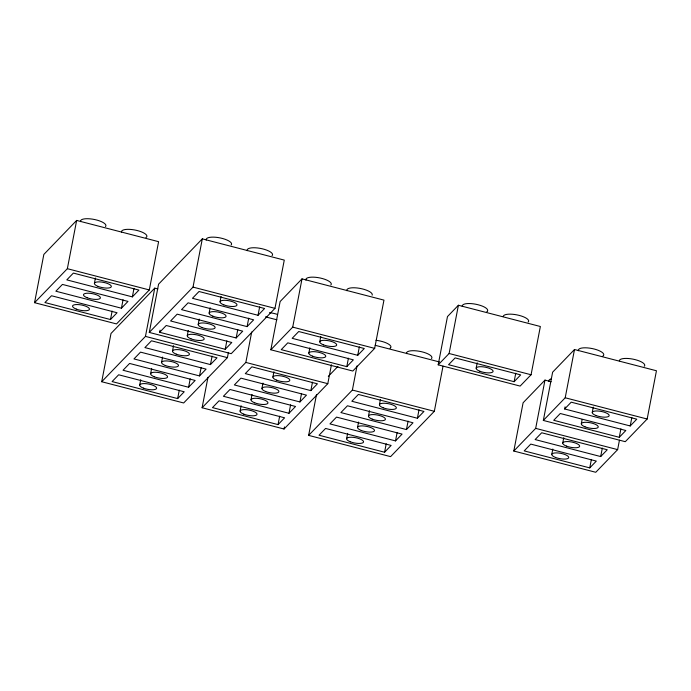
<?xml version="1.0" encoding="UTF-8"?>
<svg xmlns="http://www.w3.org/2000/svg" width="691" height="691" viewBox="0 0 691 691"><rect width="100%" height="100%" fill="white"/><g stroke="black" fill="none" stroke-linecap="round" stroke-linejoin="round"><path stroke-width="1.04" d="M34.55 302.684L43.844 254.426L76.649 220.429L158.602 241.677L149.308 289.944L116.503 323.932L34.55 302.684L67.355 268.687L76.649 220.429M94.399 283.319L95.418 278.024M110.491 319.544L117.055 312.747L51.497 295.748L44.932 302.546L110.491 319.544L112.123 311.08M228.419 352.401L227.408 357.644L183.668 402.974L101.715 381.726L111.009 333.468L154.749 288.138L157.859 288.95M121.426 308.212L127.99 301.414L62.432 284.416L55.867 291.213L121.426 308.212L123.058 299.747M132.361 296.88L138.926 290.082L73.367 273.083L66.802 279.881L132.361 296.88L133.994 288.415M101.715 381.726L145.456 336.396L154.749 288.138M149.282 332.431L158.576 284.174L202.316 238.853L284.269 260.101L274.975 308.359L231.235 353.68L149.282 332.431L193.022 287.111L202.316 238.853M139.694 385.017L140.714 379.73M150.629 373.693L151.649 368.398M159.664 332.293L166.22 325.496L231.787 342.494L225.223 349.292L159.664 332.293L160.07 330.177M161.564 362.36L162.584 357.066M172.5 351.028L173.519 345.733M187.261 335.731L188.28 330.436M177.656 398.586L184.221 391.78L118.653 374.781L112.097 381.579L177.656 398.586L179.289 390.113M198.196 324.399L199.215 319.104M188.591 387.254L195.156 380.456L129.588 363.449L123.033 370.255L188.591 387.254L190.224 378.78M209.131 313.066L210.15 307.771M199.526 375.921L206.091 369.124L140.523 352.125L133.968 358.923L199.526 375.921L201.159 367.457M220.066 301.734L221.085 296.448M331.43 364.796L327.793 383.678L284.053 429.007L202.1 407.75L207.965 377.329M210.461 364.589L217.026 357.791L151.459 340.793L144.903 347.59L210.461 364.589L212.094 356.124M225.223 349.292L226.855 340.827M236.158 337.959L242.722 331.162L177.155 314.163L170.599 320.961L236.158 337.959L237.79 329.495M247.093 326.627L253.657 319.829L188.09 302.831L181.534 309.628L247.093 326.627L248.725 318.162M202.1 407.75L245.841 362.43L251.705 332.008M258.028 315.295L264.593 308.497L199.025 291.498L192.469 298.296L258.028 315.295L259.661 306.83M240.088 411.05L241.107 405.755M251.023 399.718L252.042 394.431M261.958 388.385L262.977 383.099M270.846 349.784L280.14 301.526L302.01 278.87L383.963 300.119L374.669 348.376L352.799 371.032L270.846 349.784L292.716 327.128L302.01 278.87M272.893 377.053L273.912 371.767M278.05 424.611L284.606 417.813L219.047 400.815L212.483 407.612L278.05 424.611L279.674 416.146M284.053 429.007L284.459 426.908M288.985 413.278L295.541 406.481L229.982 389.482L223.418 396.28L288.985 413.278L290.609 404.814M308.834 353.084L309.853 347.789M299.92 401.946L306.476 395.148L240.917 378.15L234.353 384.947L299.92 401.946L301.544 393.481M319.769 341.751L320.788 336.465M310.855 390.614L317.411 383.816L251.852 366.817L245.288 373.615L310.855 390.614L312.479 382.149M443.017 366.187L434.328 411.3L390.588 456.63L308.644 435.382L316.521 394.466M346.796 366.645L353.351 359.847L287.793 342.848L281.228 349.646L346.796 366.645L348.419 358.18M357.731 355.312L364.287 348.514L298.728 331.516L292.163 338.314L357.731 355.312L359.355 346.847M308.644 435.382L352.384 390.052L357.022 365.919M346.623 438.673L347.642 433.387M357.558 427.34L358.577 422.054M368.493 416.008L369.512 410.722M379.428 404.684L380.447 399.389M384.585 452.234L391.141 445.436L325.582 428.437L319.026 435.235L384.585 452.234L386.217 443.769M395.52 440.901L402.076 434.103L336.517 417.105L329.961 423.903L395.52 440.901L397.152 432.436M406.455 429.569L413.011 422.771L347.452 405.772L340.896 412.57L406.455 429.569L408.087 421.104M417.39 418.245L423.946 411.439L358.387 394.44L351.831 401.246L417.39 418.245L419.022 409.772M438.18 364.839L447.474 316.582L458.409 305.249L540.362 326.498L531.068 374.755L520.133 386.088L438.18 364.839L449.115 353.507L458.409 305.249M476.168 368.139L477.187 362.844M514.121 381.7L520.686 374.902L455.127 357.903L448.563 364.701L514.121 381.7L515.754 373.235M619.447 440.176L617.633 449.625L595.763 472.281L513.81 451.033L523.104 402.775L544.974 380.11L551.202 381.726M513.81 451.033L535.68 428.368L544.974 380.11M543.333 420.439L552.627 372.181L574.497 349.516L656.45 370.765L647.156 419.022L625.286 441.687L543.333 420.439L565.203 397.774L574.497 349.516M551.798 454.332L552.817 449.038M564.651 408.968L571.215 402.171L636.774 419.169L630.218 425.967L564.651 408.968L565.057 406.852M562.733 443L563.752 437.705M581.321 423.738L582.133 419.506M592.256 412.406L593.275 407.111M589.751 467.893L596.316 461.096L530.757 444.097L524.193 450.895L589.751 467.893L591.384 459.429M600.686 456.561L607.251 449.763L541.692 432.765L535.128 439.562L600.686 456.561L602.319 448.096M619.283 437.299L625.839 430.502L560.28 413.503L553.716 420.301L619.283 437.299L620.907 428.835M630.218 425.967L631.842 417.502M272.055 255.575L272.461 255.143A12.93 4.042 10.9 0 0 259.98 248.319A12.93 4.042 10.9 0 0 247.223 250.695M328.311 376.362L337.951 366.377M431.417 358.517L431.823 358.093A12.93 4.042 10.9 0 0 419.342 351.27A12.93 4.042 10.9 0 0 406.584 353.645M528.149 321.971L528.563 321.548A12.93 4.042 10.9 0 0 516.877 314.871A12.93 4.042 10.9 0 0 503.229 316.573M644.237 366.239L644.651 365.815A12.93 4.042 10.9 0 0 632.965 359.139A12.93 4.042 10.9 0 0 619.317 360.84M145.974 237.583L146.803 236.728A12.93 4.042 10.9 0 0 134.313 229.904A12.93 4.042 10.9 0 0 121.556 232.28M193.022 287.111L274.975 308.359M449.115 353.507L531.068 374.755M265.508 316.858L276.918 319.821M375.161 345.293L439.476 361.963M67.355 268.687L149.308 289.944M292.716 327.128L374.669 348.376M565.203 397.774L647.156 419.022M535.68 428.368L617.633 449.625M145.456 336.396L227.408 357.644M245.841 362.43L327.793 383.678M352.384 390.052L434.328 411.3M487.276 311.373A12.93 4.042 10.9 0 1 486.766 311.779M462.339 306.476A12.93 4.042 10.9 0 1 462.374 305.448L463.195 304.601A12.93 4.042 10.9 0 1 478.258 304.791A12.93 4.042 10.9 0 1 487.587 310.924M548.904 381.337A12.93 4.042 10.9 0 1 548.939 380.309L549.76 379.463A12.93 4.042 10.9 0 1 551.323 378.832M603.364 355.64A12.93 4.042 10.9 0 1 602.854 356.046M578.427 350.743A12.93 4.042 10.9 0 1 578.462 349.715L579.283 348.869A12.93 4.042 10.9 0 1 594.346 349.059A12.93 4.042 10.9 0 1 603.675 355.191M390.536 347.918A12.93 4.042 10.9 0 1 390.026 348.316M375.973 340.3A12.93 4.042 10.9 0 1 390.847 347.469M269.438 312.669A12.93 4.042 10.9 0 1 277.229 314.362M105.507 226.553A12.93 4.042 10.9 0 0 97.267 220.179A12.93 4.042 10.9 0 0 81.434 219.781L80.614 220.628A12.93 4.042 10.9 0 0 80.579 221.656M231.174 244.968A12.93 4.042 10.9 0 0 222.925 238.594A12.93 4.042 10.9 0 0 207.101 238.196L206.272 239.051A12.93 4.042 10.9 0 0 206.246 240.071M330.877 284.986A12.93 4.042 10.9 0 0 322.628 278.611A12.93 4.042 10.9 0 0 306.795 278.214L305.975 279.069A12.93 4.042 10.9 0 0 305.949 280.088M346.917 290.712A12.93 4.042 10.9 0 1 359.674 288.337A12.93 4.042 10.9 0 1 372.164 295.161M479.865 371.24A8.62 2.695 10.9 0 0 493.089 371.464A8.62 2.695 10.9 0 0 480.927 366.696A8.62 2.695 10.9 0 0 479.865 371.24M566.43 446.101A8.62 2.695 10.9 0 0 579.645 446.326A8.62 2.695 10.9 0 0 567.492 441.558A8.62 2.695 10.9 0 0 566.43 446.101M555.495 457.433A8.62 2.695 10.9 0 0 568.719 457.658A8.62 2.695 10.9 0 0 556.557 452.89A8.62 2.695 10.9 0 0 555.495 457.433M595.953 415.507A8.62 2.695 10.9 0 0 609.177 415.732A8.62 2.695 10.9 0 0 597.015 410.964A8.62 2.695 10.9 0 0 595.953 415.507M585.018 426.839A8.62 2.695 10.9 0 0 598.242 427.064A8.62 2.695 10.9 0 0 586.08 422.296A8.62 2.695 10.9 0 0 585.018 426.839M383.125 407.785A8.62 2.695 10.9 0 0 396.349 408.001A8.62 2.695 10.9 0 0 384.187 403.242A8.62 2.695 10.9 0 0 383.125 407.785M350.32 441.782A8.62 2.695 10.9 0 0 363.544 441.998A8.62 2.695 10.9 0 0 351.382 437.23A8.62 2.695 10.9 0 0 350.32 441.782M372.19 419.117A8.62 2.695 10.9 0 0 385.414 419.333A8.62 2.695 10.9 0 0 373.252 414.574A8.62 2.695 10.9 0 0 372.19 419.117M361.255 430.45A8.62 2.695 10.9 0 0 374.479 430.666A8.62 2.695 10.9 0 0 362.317 425.898A8.62 2.695 10.9 0 0 361.255 430.45M276.59 380.162A8.62 2.695 10.9 0 0 289.814 380.378A8.62 2.695 10.9 0 0 277.652 375.619A8.62 2.695 10.9 0 0 276.59 380.162M243.785 414.151A8.62 2.695 10.9 0 0 257.009 414.375A8.62 2.695 10.9 0 0 244.847 409.608A8.62 2.695 10.9 0 0 243.785 414.151M265.655 391.495A8.62 2.695 10.9 0 0 278.879 391.711A8.62 2.695 10.9 0 0 266.717 386.943A8.62 2.695 10.9 0 0 265.655 391.495M254.72 402.827A8.62 2.695 10.9 0 0 267.944 403.043A8.62 2.695 10.9 0 0 255.782 398.275A8.62 2.695 10.9 0 0 254.72 402.827M176.205 354.129A8.62 2.695 10.9 0 0 189.42 354.353A8.62 2.695 10.9 0 0 177.259 349.586A8.62 2.695 10.9 0 0 176.205 354.129M143.4 388.126A8.62 2.695 10.9 0 0 156.615 388.342A8.62 2.695 10.9 0 0 144.462 383.583A8.62 2.695 10.9 0 0 143.4 388.126M165.27 365.461A8.62 2.695 10.9 0 0 178.485 365.686A8.62 2.695 10.9 0 0 166.324 360.918A8.62 2.695 10.9 0 0 165.27 365.461M154.335 376.794A8.62 2.695 10.9 0 0 167.55 377.018A8.62 2.695 10.9 0 0 155.389 372.25A8.62 2.695 10.9 0 0 154.335 376.794M76.235 309.084A8.62 2.695 10.9 0 0 89.45 309.309A8.62 2.695 10.9 0 0 77.297 304.541A8.62 2.695 10.9 0 0 76.235 309.084M98.105 286.42A8.62 2.695 10.9 0 0 111.32 286.644A8.62 2.695 10.9 0 0 99.167 281.876A8.62 2.695 10.9 0 0 98.105 286.42M87.17 297.752A8.62 2.695 10.9 0 0 100.385 297.976A8.62 2.695 10.9 0 0 88.232 293.209A8.62 2.695 10.9 0 0 87.17 297.752M223.772 304.843A8.62 2.695 10.9 0 0 236.987 305.059A8.62 2.695 10.9 0 0 224.825 300.291A8.62 2.695 10.9 0 0 223.772 304.843M190.966 338.832A8.62 2.695 10.9 0 0 204.182 339.056A8.62 2.695 10.9 0 0 192.029 334.289A8.62 2.695 10.9 0 0 190.966 338.832M212.837 316.167A8.62 2.695 10.9 0 0 226.052 316.392A8.62 2.695 10.9 0 0 213.89 311.624A8.62 2.695 10.9 0 0 212.837 316.167M201.902 327.499A8.62 2.695 10.9 0 0 215.117 327.724A8.62 2.695 10.9 0 0 202.955 322.956A8.62 2.695 10.9 0 0 201.902 327.499M323.466 344.852A8.62 2.695 10.9 0 0 336.69 345.077A8.62 2.695 10.9 0 0 324.528 340.309A8.62 2.695 10.9 0 0 323.466 344.852M312.531 356.185A8.62 2.695 10.9 0 0 325.755 356.409A8.62 2.695 10.9 0 0 313.593 351.641A8.62 2.695 10.9 0 0 312.531 356.185"/></g></svg>
